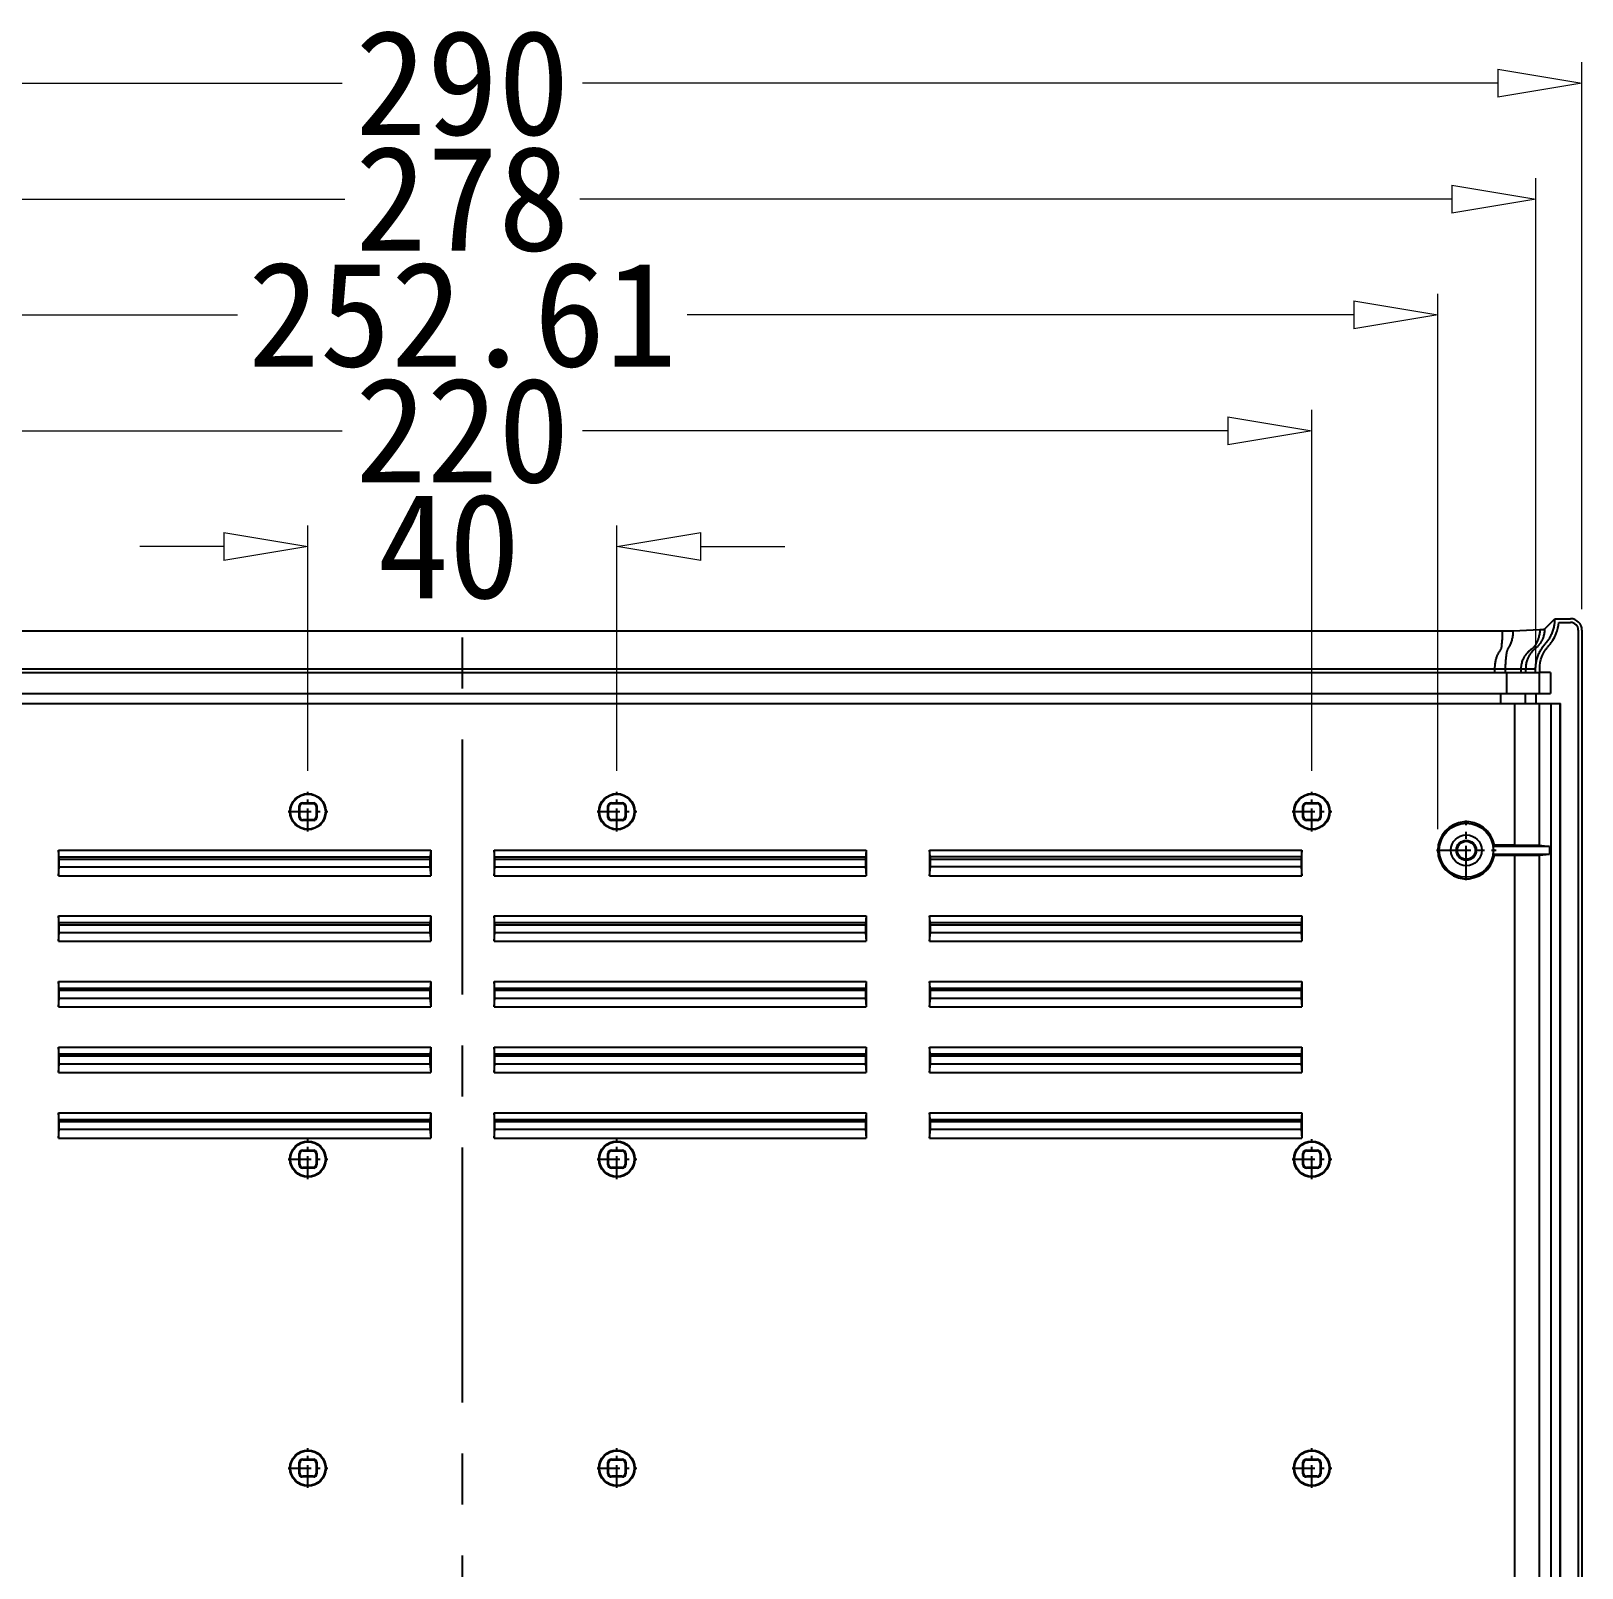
# Model space of a CAD drawing. Header units: millimetres. Extents: x 10368 to 13229, y -13270 to -11269.
# Drawn here: x 10516.3 to 10717.1, y -12085.7 to -11886.7 of the extents above; entities that cross this region are included whole.
import ezdxf

# ---------------------------------------------------------------- set-up
doc = ezdxf.new("R2010")
doc.units = ezdxf.units.MM
doc.linetypes.add('CENTER', pattern=[50.8, 31.75, -6.35, 6.35, -6.35])
doc.layers.add('dim', color=3, linetype='Continuous', lineweight=9)
doc.styles.add('FFS', font='simfang.ttf')
doc.dimstyles.new('YanXiu', dxfattribs={"dimtxt": 2.5, "dimasz": 2.2, "dimexe": 0.66, "dimexo": 0.66, "dimgap": 0.66, "dimtad": 0, "dimzin": 1, "dimdsep": 46, "dimtxsty": 'FFS', "dimcen": 0, "dimclrd": 256, "dimclre": 131, "dimclrt": 42, "dimazin": 0, "dimtfac": 1, "dimtofl": 0, "dimtmove": 0, "dimatfit": 3, "dimfxl": 0, "dimlwd": 5, "dimlwe": 5, "dimarcsym": 0})

# ---------------------------------------------------------------- blocks, each defined once
blk = doc.blocks.new('_ClosedBlank')
at = {"color": 0, "linetype": 'ByBlock', "lineweight": -2}
for p, q in [((-1, 0.167), (0, 0)), ((-1, 0.167), (-1, -0.167)), ((0, 0), (-1, -0.167))]:
    blk.add_line(p, q, dxfattribs=at)
blk = doc.blocks.new('*D43')
at = {"layer": 'Defpoints', "color": 0}
for p in [(-483.29, 301.48), (-523.29, 269.72), (-483.29, 269.72)]:
    blk.add_point(p, dxfattribs=at)
at = {"layer": 'dim', "color": 131, "lineweight": 5}
for p, q in [((-523.29, 272.44), (-523.29, 304.2)), ((-483.29, 272.44), (-483.29, 304.2))]:
    blk.add_line(p, q, dxfattribs=at)
at = {"layer": 'dim', "lineweight": 5}
for p, q in [((-534.17, 301.48), (-545.05, 301.48)), ((-472.41, 301.48), (-461.53, 301.48))]:
    blk.add_line(p, q, dxfattribs=at)
at = {"layer": 'dim', "lineweight": 5, "xscale": 10.88, "yscale": 10.88, "zscale": 10.88}
blk.add_blockref('_ClosedBlank', (-523.29, 301.48), dxfattribs=at)
at = {"layer": 'dim', "lineweight": 5, "xscale": 10.88, "yscale": 10.88, "zscale": 10.88, "rotation": 180}
blk.add_blockref('_ClosedBlank', (-483.29, 301.48), dxfattribs=at)
at = {"layer": 'dim', "color": 42, "insert": (-505.05, 301.48), "char_height": 13.6, "attachment_point": 5, "style": 'FFS'}
blk.add_mtext('40', dxfattribs=at)
blk = doc.blocks.new('*D11')
at = {"layer": 'Defpoints', "color": 0}
for p in [(-393.29, 316.47), (-613.29, 269.72), (-393.29, 269.72)]:
    blk.add_point(p, dxfattribs=at)
at = {"layer": 'dim', "color": 131, "lineweight": 5}
for p, q in [((-613.29, 272.44), (-613.29, 319.19)), ((-393.29, 272.44), (-393.29, 319.19))]:
    blk.add_line(p, q, dxfattribs=at)
at = {"layer": 'dim', "lineweight": 5}
for p, q in [((-602.41, 316.47), (-518.84, 316.47)), ((-404.17, 316.47), (-487.74, 316.47))]:
    blk.add_line(p, q, dxfattribs=at)
at = {"layer": 'dim', "lineweight": 5, "xscale": 10.88, "yscale": 10.88, "zscale": 10.88, "rotation": 180}
blk.add_blockref('_ClosedBlank', (-613.29, 316.47), dxfattribs=at)
at = {"layer": 'dim', "lineweight": 5, "xscale": 10.88, "yscale": 10.88, "zscale": 10.88}
blk.add_blockref('_ClosedBlank', (-393.29, 316.47), dxfattribs=at)
at = {"layer": 'dim', "color": 42, "insert": (-503.29, 316.47), "char_height": 13.6, "attachment_point": 5, "style": 'FFS'}
blk.add_mtext('220', dxfattribs=at)
blk = doc.blocks.new('*D12')
at = {"layer": 'Defpoints', "color": 0}
for p in [(-376.98, 331.47), (-629.59, 262.15), (-376.98, 262.15)]:
    blk.add_point(p, dxfattribs=at)
at = {"layer": 'dim', "color": 131, "lineweight": 5}
for p, q in [((-629.59, 264.87), (-629.59, 334.19)), ((-376.98, 264.87), (-376.98, 334.19))]:
    blk.add_line(p, q, dxfattribs=at)
at = {"layer": 'dim', "lineweight": 5}
for p, q in [((-618.71, 331.47), (-532.4, 331.47)), ((-387.86, 331.47), (-474.18, 331.47))]:
    blk.add_line(p, q, dxfattribs=at)
at = {"layer": 'dim', "lineweight": 5, "xscale": 10.88, "yscale": 10.88, "zscale": 10.88, "rotation": 180}
blk.add_blockref('_ClosedBlank', (-629.59, 331.47), dxfattribs=at)
at = {"layer": 'dim', "lineweight": 5, "xscale": 10.88, "yscale": 10.88, "zscale": 10.88}
blk.add_blockref('_ClosedBlank', (-376.98, 331.47), dxfattribs=at)
at = {"layer": 'dim', "color": 42, "insert": (-503.29, 331.47), "char_height": 13.6, "attachment_point": 5, "style": 'FFS'}
blk.add_mtext('252.61', dxfattribs=at)
blk = doc.blocks.new('*D44')
at = {"layer": 'Defpoints', "color": 0}
for p in [(-364.29, 346.47), (-642.29, 282.45), (-364.29, 282.45)]:
    blk.add_point(p, dxfattribs=at)
at = {"layer": 'dim', "color": 131, "lineweight": 5}
for p, q in [((-642.29, 285.17), (-642.29, 349.19)), ((-364.29, 285.17), (-364.29, 349.19))]:
    blk.add_line(p, q, dxfattribs=at)
at = {"layer": 'dim', "lineweight": 5}
for p, q in [((-631.41, 346.47), (-518.5, 346.47)), ((-375.17, 346.47), (-488.07, 346.47))]:
    blk.add_line(p, q, dxfattribs=at)
at = {"layer": 'dim', "lineweight": 5, "xscale": 10.88, "yscale": 10.88, "zscale": 10.88, "rotation": 180}
blk.add_blockref('_ClosedBlank', (-642.29, 346.47), dxfattribs=at)
at = {"layer": 'dim', "lineweight": 5, "xscale": 10.88, "yscale": 10.88, "zscale": 10.88}
blk.add_blockref('_ClosedBlank', (-364.29, 346.47), dxfattribs=at)
at = {"layer": 'dim', "color": 42, "insert": (-503.29, 346.47), "char_height": 13.6, "attachment_point": 5, "style": 'FFS'}
blk.add_mtext('278', dxfattribs=at)
blk = doc.blocks.new('*D45')
at = {"layer": 'Defpoints', "color": 0}
for p in [(-358.31, 361.47), (-648.27, 290.63), (-358.31, 290.63)]:
    blk.add_point(p, dxfattribs=at)
at = {"layer": 'dim', "color": 131, "lineweight": 5}
for p, q in [((-648.27, 293.35), (-648.27, 364.19)), ((-358.31, 293.35), (-358.31, 364.19))]:
    blk.add_line(p, q, dxfattribs=at)
at = {"layer": 'dim', "lineweight": 5}
for p, q in [((-637.39, 361.47), (-518.84, 361.47)), ((-369.19, 361.47), (-487.74, 361.47))]:
    blk.add_line(p, q, dxfattribs=at)
at = {"layer": 'dim', "lineweight": 5, "xscale": 10.88, "yscale": 10.88, "zscale": 10.88, "rotation": 180}
blk.add_blockref('_ClosedBlank', (-648.27, 361.47), dxfattribs=at)
at = {"layer": 'dim', "lineweight": 5, "xscale": 10.88, "yscale": 10.88, "zscale": 10.88}
blk.add_blockref('_ClosedBlank', (-358.31, 361.47), dxfattribs=at)
at = {"layer": 'dim', "color": 42, "insert": (-503.29, 361.47), "char_height": 13.6, "attachment_point": 5, "style": 'FFS'}
blk.add_mtext('290', dxfattribs=at)
blk = doc.blocks.new('u58')
at = {"color": 1, "linetype": 'CENTER', "ltscale": 1.039825}
blk.add_line((-503.289, 46.845), (-503.289, 306.801), dxfattribs=at)
at = {"color": 7, "linetype": 'Continuous'}
for p, q in [((-367.239, 305.254), (-363.768, 305.399)), ((-363.152, 305.458), (-361.808, 306.801)), ((-361.808, 306.801), (-359.809, 306.801)), ((-361.31, 306.323), (-359.788, 306.323)), ((-358.789, 305.324), (-358.789, 48.322)), ((-358.311, 305.303), (-358.311, 48.343)), ((-637.954, 305.229), (-368.624, 305.229)), ((-640.973, 300.323), (-365.605, 300.323)), ((-640.973, 299.823), (-365.605, 299.823)), ((-369.626, 300.323), (-369.626, 299.823)), ((-368.243, 300.323), (-368.243, 299.823)), ((-368.042, 297.123), (-368.042, 299.823)), ((-366.221, 300.323), (-366.221, 299.823)), ((-365.605, 300.323), (-365.605, 299.823)), ((-365.605, 300.323), (-364.311, 300.323)), ((-365.605, 299.823), (-363.815, 299.823)), ((-364.311, 299.823), (-364.311, 300.323)), ((-363.809, 297.123), (-363.809, 299.823)), ((-363.789, 299.823), (-363.789, 300.323)), ((-362.392, 299.823), (-363.789, 299.823)), ((-362.392, 299.823), (-362.392, 297.123)), ((-640.938, 297.123), (-365.64, 297.123)), ((-640.938, 295.823), (-365.64, 295.823)), ((-368.824, 295.823), (-368.824, 297.123)), ((-366.997, 277.492), (-366.997, 295.823)), ((-365.64, 295.823), (-365.64, 297.123)), ((-365.64, 297.123), (-362.392, 297.123)), ((-365.64, 295.823), (-361.092, 295.823)), ((-364.289, 297.123), (-364.289, 295.823)), ((-363.809, 277.476), (-363.809, 295.823)), ((-362.392, 295.823), (-362.327, 295.784)), ((-362.327, 295.784), (-362.327, 57.862)), ((-361.132, 295.784), (-362.327, 295.784)), ((-361.092, 295.823), (-361.132, 295.784)), ((-361.132, 57.862), (-361.132, 295.784)), ((-361.092, 57.823), (-361.092, 295.823)), ((-524.352, 282.486), (-524.439, 282.573)), ((-524.439, 281.073), (-524.439, 282.573)), ((-524.352, 281.16), (-524.352, 282.486)), ((-524.039, 282.973), (-522.539, 282.973)), ((-523.952, 282.886), (-524.039, 282.973)), ((-523.952, 282.886), (-522.626, 282.886)), ((-522.626, 282.886), (-522.539, 282.973)), ((-522.226, 282.486), (-522.139, 282.573)), ((-522.226, 282.486), (-522.226, 281.16)), ((-522.139, 282.573), (-522.139, 281.073)), ((-484.352, 282.486), (-484.439, 282.573)), ((-484.439, 281.073), (-484.439, 282.573)), ((-484.352, 281.16), (-484.352, 282.486)), ((-484.039, 282.973), (-482.539, 282.973)), ((-483.952, 282.886), (-484.039, 282.973)), ((-483.952, 282.886), (-482.626, 282.886)), ((-482.626, 282.886), (-482.539, 282.973)), ((-482.226, 282.486), (-482.139, 282.573)), ((-482.226, 282.486), (-482.226, 281.16)), ((-482.139, 282.573), (-482.139, 281.073)), ((-394.352, 282.486), (-394.439, 282.573)), ((-394.439, 281.073), (-394.439, 282.573)), ((-394.352, 281.16), (-394.352, 282.486)), ((-393.952, 282.886), (-394.039, 282.973)), ((-394.039, 282.973), (-392.539, 282.973)), ((-393.952, 282.886), (-392.626, 282.886)), ((-392.626, 282.886), (-392.539, 282.973)), ((-392.226, 282.486), (-392.139, 282.573)), ((-392.226, 282.486), (-392.226, 281.16)), ((-392.139, 282.573), (-392.139, 281.073)), ((-524.352, 281.16), (-524.439, 281.073)), ((-523.952, 280.76), (-524.039, 280.673)), ((-522.539, 280.673), (-524.039, 280.673)), ((-522.626, 280.76), (-523.952, 280.76)), ((-522.626, 280.76), (-522.539, 280.673)), ((-522.226, 281.16), (-522.139, 281.073)), ((-484.352, 281.16), (-484.439, 281.073)), ((-483.952, 280.76), (-484.039, 280.673)), ((-482.539, 280.673), (-484.039, 280.673)), ((-482.626, 280.76), (-483.952, 280.76)), ((-482.626, 280.76), (-482.539, 280.673)), ((-482.226, 281.16), (-482.139, 281.073)), ((-394.352, 281.16), (-394.439, 281.073)), ((-393.952, 280.76), (-394.039, 280.673)), ((-392.539, 280.673), (-394.039, 280.673)), ((-392.626, 280.76), (-393.952, 280.76)), ((-392.626, 280.76), (-392.539, 280.673)), ((-392.226, 281.16), (-392.139, 281.073)), ((-362.536, 277.323), (-369.798, 277.323)), ((-366.997, 277.492), (-369.655, 277.492)), ((-366.997, 277.492), (-363.809, 277.476)), ((-363.809, 277.476), (-362.536, 277.323)), ((-362.536, 277.323), (-362.536, 276.323)), ((-555.594, 276.844), (-507.384, 276.844)), ((-555.489, 275.689), (-555.594, 276.844)), ((-555.594, 276.844), (-555.594, 273.534)), ((-555.515, 275.978), (-507.463, 275.978)), ((-555.489, 275.689), (-507.489, 275.689)), ((-555.489, 274.689), (-555.489, 275.689)), ((-507.384, 276.844), (-507.489, 275.689)), ((-507.489, 275.689), (-507.489, 274.689)), ((-507.384, 276.844), (-507.384, 273.534)), ((-499.194, 276.844), (-450.984, 276.844)), ((-499.194, 276.844), (-499.194, 273.534)), ((-499.089, 275.689), (-499.194, 276.844)), ((-499.115, 275.978), (-451.063, 275.978)), ((-499.089, 275.689), (-451.089, 275.689)), ((-499.089, 274.689), (-499.089, 275.689)), ((-450.984, 276.844), (-451.089, 275.689)), ((-451.089, 275.689), (-451.089, 274.689)), ((-450.984, 276.844), (-450.984, 273.534)), ((-442.794, 276.844), (-394.584, 276.844)), ((-442.689, 275.689), (-442.794, 276.844)), ((-442.794, 276.844), (-442.794, 273.534)), ((-394.663, 275.978), (-442.715, 275.978)), ((-442.689, 275.689), (-394.689, 275.689)), ((-442.689, 274.689), (-442.689, 275.689)), ((-394.584, 276.844), (-394.689, 275.689)), ((-394.689, 275.689), (-394.689, 274.689)), ((-394.584, 273.534), (-394.584, 276.844)), ((-369.798, 276.323), (-362.536, 276.323)), ((-366.997, 276.154), (-369.655, 276.154)), ((-366.997, 276.154), (-363.809, 276.17)), ((-366.997, 77.492), (-366.997, 276.154)), ((-363.809, 276.17), (-362.536, 276.323)), ((-363.809, 77.476), (-363.809, 276.17)), ((-555.594, 273.534), (-555.489, 274.689)), ((-555.594, 273.534), (-507.384, 273.534)), ((-555.489, 274.689), (-507.489, 274.689)), ((-507.489, 274.689), (-507.384, 273.534)), ((-499.194, 273.534), (-499.089, 274.689)), ((-499.194, 273.534), (-450.984, 273.534)), ((-499.089, 274.689), (-451.089, 274.689)), ((-451.089, 274.689), (-450.984, 273.534)), ((-442.794, 273.534), (-442.689, 274.689)), ((-442.794, 273.534), (-394.584, 273.534)), ((-394.689, 274.689), (-442.689, 274.689)), ((-394.689, 274.689), (-394.584, 273.534)), ((-555.594, 268.344), (-507.384, 268.344)), ((-555.489, 267.189), (-555.594, 268.344)), ((-555.594, 268.344), (-555.594, 265.034)), ((-555.515, 267.478), (-507.463, 267.478)), ((-555.489, 267.189), (-507.489, 267.189)), ((-555.489, 266.189), (-555.489, 267.189)), ((-507.384, 268.344), (-507.489, 267.189)), ((-507.489, 267.189), (-507.489, 266.189)), ((-507.384, 268.344), (-507.384, 265.034)), ((-499.194, 268.344), (-450.984, 268.344)), ((-499.194, 268.344), (-499.194, 265.034)), ((-499.089, 267.189), (-499.194, 268.344)), ((-499.115, 267.478), (-451.063, 267.478)), ((-499.089, 267.189), (-451.089, 267.189)), ((-499.089, 266.189), (-499.089, 267.189)), ((-450.984, 268.344), (-451.089, 267.189)), ((-451.089, 267.189), (-451.089, 266.189)), ((-450.984, 268.344), (-450.984, 265.034)), ((-442.794, 268.344), (-394.584, 268.344)), ((-442.689, 267.189), (-442.794, 268.344)), ((-442.794, 268.344), (-442.794, 265.034)), ((-442.715, 267.478), (-394.663, 267.478)), ((-442.689, 267.189), (-394.689, 267.189)), ((-442.689, 266.189), (-442.689, 267.189)), ((-394.584, 268.344), (-394.689, 267.189)), ((-394.689, 267.189), (-394.689, 266.189)), ((-394.584, 268.344), (-394.584, 265.034)), ((-555.594, 265.034), (-555.489, 266.189)), ((-555.489, 266.189), (-507.489, 266.189)), ((-507.489, 266.189), (-507.384, 265.034)), ((-499.194, 265.034), (-499.089, 266.189)), ((-499.089, 266.189), (-451.089, 266.189)), ((-451.089, 266.189), (-450.984, 265.034)), ((-442.794, 265.034), (-442.689, 266.189)), ((-442.689, 266.189), (-394.689, 266.189)), ((-394.689, 266.189), (-394.584, 265.034)), ((-555.594, 265.034), (-507.384, 265.034)), ((-499.194, 265.034), (-450.984, 265.034)), ((-442.794, 265.034), (-394.584, 265.034)), ((-555.594, 259.844), (-507.384, 259.844)), ((-555.489, 258.689), (-555.594, 259.844)), ((-555.594, 259.844), (-555.594, 256.534)), ((-507.384, 259.844), (-507.489, 258.689)), ((-507.384, 259.844), (-507.384, 256.534)), ((-499.194, 259.844), (-450.984, 259.844)), ((-499.194, 259.844), (-499.194, 256.534)), ((-499.089, 258.689), (-499.194, 259.844)), ((-450.984, 259.844), (-451.089, 258.689)), ((-450.984, 259.844), (-450.984, 256.534)), ((-442.794, 259.844), (-394.584, 259.844)), ((-442.689, 258.689), (-442.794, 259.844)), ((-442.794, 259.844), (-442.794, 256.534)), ((-394.584, 259.844), (-394.689, 258.689)), ((-394.584, 259.844), (-394.584, 256.534)), ((-555.594, 256.534), (-555.489, 257.689)), ((-555.515, 258.978), (-507.463, 258.978)), ((-555.489, 258.689), (-507.489, 258.689)), ((-555.489, 257.689), (-555.489, 258.689)), ((-555.489, 257.689), (-507.489, 257.689)), ((-507.489, 258.689), (-507.489, 257.689)), ((-507.489, 257.689), (-507.384, 256.534)), ((-499.194, 256.534), (-499.089, 257.689)), ((-499.115, 258.978), (-451.063, 258.978)), ((-499.089, 258.689), (-451.089, 258.689)), ((-499.089, 257.689), (-499.089, 258.689)), ((-499.089, 257.689), (-451.089, 257.689)), ((-451.089, 258.689), (-451.089, 257.689)), ((-451.089, 257.689), (-450.984, 256.534)), ((-442.794, 256.534), (-442.689, 257.689)), ((-442.715, 258.978), (-394.663, 258.978)), ((-442.689, 258.689), (-394.689, 258.689)), ((-442.689, 257.689), (-442.689, 258.689)), ((-442.689, 257.689), (-394.689, 257.689)), ((-394.689, 258.689), (-394.689, 257.689)), ((-394.689, 257.689), (-394.584, 256.534)), ((-555.594, 256.534), (-507.384, 256.534)), ((-499.194, 256.534), (-450.984, 256.534)), ((-442.794, 256.534), (-394.584, 256.534)), ((-555.594, 251.344), (-507.384, 251.344)), ((-555.489, 250.189), (-555.594, 251.344)), ((-555.594, 251.344), (-555.594, 248.034)), ((-507.384, 251.344), (-507.489, 250.189)), ((-507.384, 251.344), (-507.384, 248.034)), ((-499.194, 251.344), (-450.984, 251.344)), ((-499.194, 251.344), (-499.194, 248.034)), ((-499.089, 250.189), (-499.194, 251.344)), ((-450.984, 251.344), (-451.089, 250.189)), ((-450.984, 251.344), (-450.984, 248.034)), ((-442.794, 251.344), (-394.584, 251.344)), ((-442.689, 250.189), (-442.794, 251.344)), ((-442.794, 251.344), (-442.794, 248.034)), ((-394.584, 251.344), (-394.689, 250.189)), ((-394.584, 251.344), (-394.584, 248.034)), ((-555.594, 248.034), (-555.489, 249.189)), ((-555.515, 250.478), (-507.463, 250.478)), ((-555.489, 250.189), (-507.489, 250.189)), ((-555.489, 249.189), (-555.489, 250.189)), ((-555.489, 249.189), (-507.489, 249.189)), ((-507.489, 250.189), (-507.489, 249.189)), ((-507.489, 249.189), (-507.384, 248.034)), ((-499.194, 248.034), (-499.089, 249.189)), ((-499.115, 250.478), (-451.063, 250.478)), ((-499.089, 250.189), (-451.089, 250.189)), ((-499.089, 249.189), (-499.089, 250.189)), ((-499.089, 249.189), (-451.089, 249.189)), ((-451.089, 250.189), (-451.089, 249.189)), ((-451.089, 249.189), (-450.984, 248.034)), ((-442.794, 248.034), (-442.689, 249.189)), ((-442.715, 250.478), (-394.663, 250.478)), ((-442.689, 250.189), (-394.689, 250.189)), ((-442.689, 249.189), (-442.689, 250.189)), ((-442.689, 249.189), (-394.689, 249.189)), ((-394.689, 250.189), (-394.689, 249.189)), ((-394.689, 249.189), (-394.584, 248.034)), ((-555.594, 248.034), (-507.384, 248.034)), ((-499.194, 248.034), (-450.984, 248.034)), ((-442.794, 248.034), (-394.584, 248.034)), ((-555.594, 242.844), (-507.384, 242.844)), ((-555.489, 241.689), (-555.594, 242.844)), ((-555.594, 242.844), (-555.594, 239.534)), ((-555.515, 241.978), (-507.463, 241.978)), ((-555.489, 241.689), (-507.489, 241.689)), ((-555.489, 240.689), (-555.489, 241.689)), ((-507.384, 242.844), (-507.489, 241.689)), ((-507.489, 241.689), (-507.489, 240.689)), ((-507.384, 242.844), (-507.384, 239.534)), ((-499.194, 242.844), (-450.984, 242.844)), ((-499.194, 242.844), (-499.194, 239.534)), ((-499.089, 241.689), (-499.194, 242.844)), ((-499.115, 241.978), (-451.063, 241.978)), ((-499.089, 241.689), (-451.089, 241.689)), ((-499.089, 240.689), (-499.089, 241.689)), ((-450.984, 242.844), (-451.089, 241.689)), ((-451.089, 241.689), (-451.089, 240.689)), ((-450.984, 242.844), (-450.984, 239.534)), ((-442.794, 242.844), (-394.584, 242.844)), ((-442.794, 242.844), (-442.794, 239.534)), ((-442.689, 241.689), (-442.794, 242.844)), ((-442.715, 241.978), (-394.663, 241.978)), ((-442.689, 241.689), (-394.689, 241.689)), ((-442.689, 240.689), (-442.689, 241.689)), ((-394.584, 242.844), (-394.689, 241.689)), ((-394.689, 241.689), (-394.689, 240.689)), ((-394.584, 242.844), (-394.584, 239.534)), ((-555.594, 239.534), (-555.489, 240.689)), ((-555.594, 239.534), (-507.384, 239.534)), ((-555.489, 240.689), (-507.489, 240.689)), ((-507.489, 240.689), (-507.384, 239.534)), ((-499.194, 239.534), (-499.089, 240.689)), ((-499.194, 239.534), (-450.984, 239.534)), ((-499.089, 240.689), (-451.089, 240.689)), ((-451.089, 240.689), (-450.984, 239.534)), ((-442.794, 239.534), (-442.689, 240.689)), ((-442.794, 239.534), (-394.584, 239.534)), ((-442.689, 240.689), (-394.689, 240.689)), ((-394.689, 240.689), (-394.584, 239.534)), ((-524.352, 237.486), (-524.439, 237.573)), ((-524.439, 236.073), (-524.439, 237.573)), ((-524.352, 236.16), (-524.352, 237.486)), ((-524.039, 237.973), (-522.539, 237.973)), ((-523.952, 237.886), (-524.039, 237.973)), ((-523.952, 237.886), (-522.626, 237.886)), ((-522.626, 237.886), (-522.539, 237.973)), ((-522.226, 237.486), (-522.139, 237.573)), ((-522.226, 237.486), (-522.226, 236.16)), ((-522.139, 237.573), (-522.139, 236.073)), ((-484.352, 237.486), (-484.439, 237.573)), ((-484.439, 236.073), (-484.439, 237.573)), ((-484.352, 236.16), (-484.352, 237.486)), ((-483.952, 237.886), (-484.039, 237.973)), ((-484.039, 237.973), (-482.539, 237.973)), ((-483.952, 237.886), (-482.626, 237.886)), ((-482.626, 237.886), (-482.539, 237.973)), ((-482.226, 237.486), (-482.139, 237.573)), ((-482.226, 237.486), (-482.226, 236.16)), ((-482.139, 237.573), (-482.139, 236.073)), ((-394.352, 237.486), (-394.439, 237.573)), ((-394.439, 236.073), (-394.439, 237.573)), ((-394.352, 236.16), (-394.352, 237.486)), ((-393.952, 237.886), (-394.039, 237.973)), ((-394.039, 237.973), (-392.539, 237.973)), ((-393.952, 237.886), (-392.626, 237.886)), ((-392.626, 237.886), (-392.539, 237.973)), ((-392.226, 237.486), (-392.139, 237.573)), ((-392.226, 237.486), (-392.226, 236.16)), ((-392.139, 237.573), (-392.139, 236.073)), ((-524.352, 236.16), (-524.439, 236.073)), ((-523.952, 235.76), (-524.039, 235.673)), ((-522.539, 235.673), (-524.039, 235.673)), ((-522.626, 235.76), (-523.952, 235.76)), ((-522.626, 235.76), (-522.539, 235.673)), ((-522.226, 236.16), (-522.139, 236.073)), ((-484.352, 236.16), (-484.439, 236.073)), ((-483.952, 235.76), (-484.039, 235.673)), ((-482.539, 235.673), (-484.039, 235.673)), ((-482.626, 235.76), (-483.952, 235.76)), ((-482.626, 235.76), (-482.539, 235.673)), ((-482.226, 236.16), (-482.139, 236.073)), ((-394.352, 236.16), (-394.439, 236.073)), ((-393.952, 235.76), (-394.039, 235.673)), ((-392.539, 235.673), (-394.039, 235.673)), ((-392.626, 235.76), (-393.952, 235.76)), ((-392.626, 235.76), (-392.539, 235.673)), ((-392.226, 236.16), (-392.139, 236.073)), ((-524.352, 197.486), (-524.439, 197.573)), ((-524.439, 196.073), (-524.439, 197.573)), ((-524.352, 196.16), (-524.352, 197.486)), ((-524.039, 197.973), (-522.539, 197.973)), ((-523.952, 197.886), (-524.039, 197.973)), ((-523.952, 197.886), (-522.626, 197.886)), ((-522.626, 197.886), (-522.539, 197.973)), ((-522.226, 197.486), (-522.139, 197.573)), ((-522.226, 197.486), (-522.226, 196.16)), ((-522.139, 197.573), (-522.139, 196.073)), ((-484.352, 197.486), (-484.439, 197.573)), ((-484.439, 196.073), (-484.439, 197.573)), ((-484.352, 196.16), (-484.352, 197.486)), ((-483.952, 197.886), (-484.039, 197.973)), ((-484.039, 197.973), (-482.539, 197.973)), ((-483.952, 197.886), (-482.626, 197.886)), ((-482.626, 197.886), (-482.539, 197.973)), ((-482.226, 197.486), (-482.139, 197.573)), ((-482.226, 197.486), (-482.226, 196.16)), ((-482.139, 197.573), (-482.139, 196.073)), ((-394.439, 196.073), (-394.439, 197.573)), ((-394.352, 197.486), (-394.439, 197.573)), ((-394.352, 196.16), (-394.352, 197.486)), ((-393.952, 197.886), (-394.039, 197.973)), ((-394.039, 197.973), (-392.539, 197.973)), ((-393.952, 197.886), (-392.626, 197.886)), ((-392.626, 197.886), (-392.539, 197.973)), ((-392.226, 197.486), (-392.139, 197.573)), ((-392.226, 197.486), (-392.226, 196.16)), ((-392.139, 197.573), (-392.139, 196.073)), ((-524.352, 196.16), (-524.439, 196.073)), ((-523.952, 195.76), (-524.039, 195.673)), ((-522.539, 195.673), (-524.039, 195.673)), ((-522.626, 195.76), (-523.952, 195.76)), ((-522.626, 195.76), (-522.539, 195.673)), ((-522.226, 196.16), (-522.139, 196.073)), ((-484.352, 196.16), (-484.439, 196.073)), ((-483.952, 195.76), (-484.039, 195.673)), ((-482.539, 195.673), (-484.039, 195.673)), ((-482.626, 195.76), (-483.952, 195.76)), ((-482.626, 195.76), (-482.539, 195.673)), ((-482.226, 196.16), (-482.139, 196.073)), ((-394.352, 196.16), (-394.439, 196.073)), ((-393.952, 195.76), (-394.039, 195.673)), ((-392.539, 195.673), (-394.039, 195.673)), ((-392.626, 195.76), (-393.952, 195.76)), ((-392.626, 195.76), (-392.539, 195.673)), ((-392.226, 196.16), (-392.139, 196.073))]:
    blk.add_line(p, q, dxfattribs=at)
at = {"color": 1, "linetype": 'CENTER', "ltscale": 0.093491}
for p, q in [((-523.289, 279.252), (-523.289, 284.394)), ((-523.289, 279.252), (-523.289, 284.394)), ((-483.289, 279.252), (-483.289, 284.394)), ((-483.289, 279.252), (-483.289, 284.394)), ((-393.289, 279.252), (-393.289, 284.394)), ((-393.289, 279.252), (-393.289, 284.394)), ((-525.86, 281.823), (-520.718, 281.823)), ((-525.86, 281.823), (-520.718, 281.823)), ((-485.86, 281.823), (-480.718, 281.823)), ((-485.86, 281.823), (-480.718, 281.823)), ((-395.86, 281.823), (-390.718, 281.823)), ((-395.86, 281.823), (-390.718, 281.823)), ((-523.289, 234.252), (-523.289, 239.394)), ((-523.289, 234.252), (-523.289, 239.394)), ((-483.289, 234.252), (-483.289, 239.394)), ((-483.289, 234.252), (-483.289, 239.394)), ((-393.289, 234.252), (-393.289, 239.394)), ((-393.289, 234.252), (-393.289, 239.394)), ((-525.86, 236.823), (-520.718, 236.823)), ((-525.86, 236.823), (-520.718, 236.823)), ((-485.86, 236.823), (-480.718, 236.823)), ((-485.86, 236.823), (-480.718, 236.823)), ((-395.86, 236.823), (-390.718, 236.823)), ((-395.86, 236.823), (-390.718, 236.823)), ((-523.289, 194.252), (-523.289, 199.394)), ((-523.289, 194.252), (-523.289, 199.394)), ((-483.289, 194.252), (-483.289, 199.394)), ((-483.289, 194.252), (-483.289, 199.394)), ((-393.289, 194.252), (-393.289, 199.394)), ((-393.289, 194.252), (-393.289, 199.394)), ((-525.86, 196.823), (-520.718, 196.823)), ((-525.86, 196.823), (-520.718, 196.823)), ((-485.86, 196.823), (-480.718, 196.823)), ((-485.86, 196.823), (-480.718, 196.823)), ((-395.86, 196.823), (-390.718, 196.823)), ((-395.86, 196.823), (-390.718, 196.823))]:
    blk.add_line(p, q, dxfattribs=at)
at = {"color": 1, "linetype": 'CENTER', "ltscale": 0.14}
for p, q in [((-373.289, 272.973), (-373.289, 280.673)), ((-373.289, 272.973), (-373.289, 280.673)), ((-377.139, 276.823), (-369.439, 276.823)), ((-377.139, 276.823), (-369.439, 276.823))]:
    blk.add_line(p, q, dxfattribs=at)
at = {"color": 7, "linetype": 'Continuous'}
for centre, radius in [((-523.289, 281.823), 2.337), ((-523.289, 281.823), 2.25), ((-483.289, 281.823), 2.337), ((-483.289, 281.823), 2.25), ((-393.289, 281.823), 2.337), ((-393.289, 281.823), 2.25), ((-373.289, 276.823), 3.5), ((-373.289, 276.823), 2), ((-373.289, 276.823), 1.3), ((-373.289, 276.823), 1.158), ((-523.289, 236.823), 2.337), ((-523.289, 236.823), 2.25), ((-483.289, 236.823), 2.337), ((-483.289, 236.823), 2.25), ((-393.289, 236.823), 2.337), ((-393.289, 236.823), 2.25), ((-523.289, 196.823), 2.337), ((-523.289, 196.823), 2.25), ((-483.289, 196.823), 2.337), ((-483.289, 196.823), 2.25), ((-393.289, 196.823), 2.337), ((-393.289, 196.823), 2.25)]:
    blk.add_circle(centre, radius, dxfattribs=at)
for centre, radius, start, end in [((-359.787, 305.325), 0.998, 359.96982, 90.03018), ((-373.289, 276.823), 3.695, 10.42557, 349.57443), ((-378.258, 284.655), 11.195, 319.08514, 320.21742), ((-373.289, 276.823), 3.526, 351.84818, 8.15182), ((-378.192, 269.047), 11.108, 39.77816, 40.91929)]:
    blk.add_arc(centre, radius, start, end, dxfattribs=at)
for centre, major_axis, ratio, start_param, end_param in [((-359.812, 305.3), (1.063, 1.063), 0.9980992, 5.4987385, 7.0676321), ((-524.039, 282.573), (-0.283, 0.283), 0.9996955, -0.7852459, 0.7852459), ((-523.952, 282.486), (0.283, -0.283), 0.9996955, 2.3563468, 3.9268385), ((-522.626, 282.486), (-0.283, -0.283), 0.9996955, 2.3563468, 3.9268385), ((-522.539, 282.573), (0.283, 0.283), 0.9996955, -0.7852459, 0.7852459), ((-484.039, 282.573), (-0.283, 0.283), 0.9996955, -0.7852459, 0.7852459), ((-483.952, 282.486), (0.283, -0.283), 0.9996955, 2.3563468, 3.9268385), ((-482.626, 282.486), (-0.283, -0.283), 0.9996955, 2.3563468, 3.9268385), ((-482.539, 282.573), (0.283, 0.283), 0.9996955, -0.7852459, 0.7852459), ((-394.039, 282.573), (-0.283, 0.283), 0.9996955, -0.7852459, 0.7852459), ((-393.952, 282.486), (0.283, -0.283), 0.9996955, 2.3563468, 3.9268385), ((-392.626, 282.486), (-0.283, -0.283), 0.9996955, 2.3563468, 3.9268385), ((-392.539, 282.573), (0.283, 0.283), 0.9996955, -0.7852459, 0.7852459), ((-524.039, 281.073), (0.283, 0.283), 0.9996955, -3.9268385, -2.3563468), ((-523.952, 281.16), (0.283, 0.283), 0.9996955, 2.3563468, 3.9268385), ((-522.626, 281.16), (-0.283, 0.283), 0.9996955, 2.3563468, 3.9268385), ((-522.539, 281.073), (-0.283, 0.283), 0.9996955, -3.9268385, -2.3563468), ((-484.039, 281.073), (0.283, 0.283), 0.9996955, -3.9268385, -2.3563468), ((-483.952, 281.16), (0.283, 0.283), 0.9996955, 2.3563468, 3.9268385), ((-482.626, 281.16), (-0.283, 0.283), 0.9996955, 2.3563468, 3.9268385), ((-482.539, 281.073), (-0.283, 0.283), 0.9996955, -3.9268385, -2.3563468), ((-394.039, 281.073), (0.283, 0.283), 0.9996955, -3.9268385, -2.3563468), ((-393.952, 281.16), (0.283, 0.283), 0.9996955, 2.3563468, 3.9268385), ((-392.626, 281.16), (-0.283, 0.283), 0.9996955, 2.3563468, 3.9268385), ((-392.539, 281.073), (-0.283, 0.283), 0.9996955, -3.9268385, -2.3563468), ((-524.039, 237.573), (0.283, -0.283), 0.9996955, 2.3563468, 3.9268385), ((-523.952, 237.486), (0.283, -0.283), 0.9996955, 2.3563468, 3.9268385), ((-522.626, 237.486), (-0.283, -0.283), 0.9996955, 2.3563468, 3.9268385), ((-522.539, 237.573), (0.283, 0.283), 0.9996955, -0.7852459, 0.7852459), ((-484.039, 237.573), (0.283, -0.283), 0.9996955, 2.3563468, 3.9268385), ((-483.952, 237.486), (0.283, -0.283), 0.9996955, 2.3563468, 3.9268385), ((-482.626, 237.486), (-0.283, -0.283), 0.9996955, 2.3563468, 3.9268385), ((-482.539, 237.573), (0.283, 0.283), 0.9996955, -0.7852459, 0.7852459), ((-394.039, 237.573), (0.283, -0.283), 0.9996955, 2.3563468, 3.9268385), ((-393.952, 237.486), (0.283, -0.283), 0.9996955, 2.3563468, 3.9268385), ((-392.626, 237.486), (-0.283, -0.283), 0.9996955, 2.3563468, 3.9268385), ((-392.539, 237.573), (0.283, 0.283), 0.9996955, -0.7852459, 0.7852459), ((-524.039, 236.073), (0.283, 0.283), 0.9996955, 2.3563468, 3.9268385), ((-523.952, 236.16), (0.283, 0.283), 0.9996955, 2.3563468, 3.9268385), ((-522.626, 236.16), (-0.283, 0.283), 0.9996955, 2.3563468, 3.9268385), ((-522.539, 236.073), (0.283, -0.283), 0.9996955, -0.7852459, 0.7852459), ((-484.039, 236.073), (0.283, 0.283), 0.9996955, 2.3563468, 3.9268385), ((-483.952, 236.16), (0.283, 0.283), 0.9996955, 2.3563468, 3.9268385), ((-482.626, 236.16), (-0.283, 0.283), 0.9996955, 2.3563468, 3.9268385), ((-482.539, 236.073), (0.283, -0.283), 0.9996955, -0.7852459, 0.7852459), ((-394.039, 236.073), (0.283, 0.283), 0.9996955, -3.9268385, -2.3563468), ((-393.952, 236.16), (0.283, 0.283), 0.9996955, 2.3563468, 3.9268385), ((-392.626, 236.16), (-0.283, 0.283), 0.9996955, 2.3563468, 3.9268385), ((-392.539, 236.073), (0.283, -0.283), 0.9996955, -0.7852459, 0.7852459), ((-524.039, 197.573), (0.283, -0.283), 0.9996955, 2.3563468, 3.9268385), ((-523.952, 197.486), (0.283, -0.283), 0.9996955, 2.3563468, 3.9268385), ((-522.626, 197.486), (-0.283, -0.283), 0.9996955, 2.3563468, 3.9268385), ((-522.539, 197.573), (0.283, 0.283), 0.9996955, -0.7852459, 0.7852459), ((-484.039, 197.573), (0.283, -0.283), 0.9996955, 2.3563468, 3.9268385), ((-483.952, 197.486), (0.283, -0.283), 0.9996955, 2.3563468, 3.9268385), ((-482.626, 197.486), (-0.283, -0.283), 0.9996955, 2.3563468, 3.9268385), ((-482.539, 197.573), (0.283, 0.283), 0.9996955, -0.7852459, 0.7852459), ((-394.039, 197.573), (0.283, -0.283), 0.9996955, 2.3563468, 3.9268385), ((-393.952, 197.486), (0.283, -0.283), 0.9996955, 2.3563468, 3.9268385), ((-392.626, 197.486), (-0.283, -0.283), 0.9996955, 2.3563468, 3.9268385), ((-392.539, 197.573), (0.283, 0.283), 0.9996955, -0.7852459, 0.7852459), ((-524.039, 196.073), (0.283, 0.283), 0.9996955, 2.3563468, 3.9268385), ((-523.952, 196.16), (0.283, 0.283), 0.9996955, 2.3563468, 3.9268385), ((-522.626, 196.16), (-0.283, 0.283), 0.9996955, 2.3563468, 3.9268385), ((-522.539, 196.073), (0.283, -0.283), 0.9996955, -0.7852459, 0.7852459), ((-484.039, 196.073), (0.283, 0.283), 0.9996955, 2.3563468, 3.9268385), ((-483.952, 196.16), (0.283, 0.283), 0.9996955, 2.3563468, 3.9268385), ((-482.626, 196.16), (-0.283, 0.283), 0.9996955, 2.3563468, 3.9268385), ((-482.539, 196.073), (0.283, -0.283), 0.9996955, -0.7852459, 0.7852459), ((-394.039, 196.073), (0.283, 0.283), 0.9996955, -3.9268385, -2.3563468), ((-393.952, 196.16), (0.283, 0.283), 0.9996955, 2.3563468, 3.9268385), ((-392.626, 196.16), (-0.283, 0.283), 0.9996955, 2.3563468, 3.9268385), ((-392.539, 196.073), (0.283, -0.283), 0.9996955, -0.7852459, 0.7852459)]:
    blk.add_ellipse(centre, major_axis=major_axis, ratio=ratio, start_param=start_param, end_param=end_param, dxfattribs=at)
for points, start_tangent, end_tangent in [([(-363.768, 305.399), (-363.788, 305.075), (-363.827, 304.786), (-363.877, 304.538), (-363.934, 304.326), (-363.993, 304.144), (-364.052, 303.989), (-364.11, 303.853), (-364.169, 303.727), (-364.229, 303.61), (-364.293, 303.493), (-364.37, 303.365), (-364.451, 303.246), (-364.524, 303.155), (-364.59, 303.081), (-364.653, 303.022), (-364.726, 302.957), (-364.811, 302.887), (-364.906, 302.811), (-365.008, 302.727), (-365.116, 302.635), (-365.229, 302.533), (-365.344, 302.422), (-365.461, 302.3), (-365.574, 302.166), (-365.683, 302.022), (-365.788, 301.862), (-365.891, 301.677), (-365.99, 301.464), (-366.078, 301.225)], (-0.0223963, -0.9997492), (-0.3058346, -0.9520847)), ([(-363.152, 305.458), (-363.173, 305.127), (-363.219, 304.834), (-363.28, 304.583), (-363.35, 304.363), (-363.426, 304.169), (-363.504, 303.999), (-363.583, 303.85), (-363.658, 303.723), (-363.727, 303.617), (-363.79, 303.528), (-363.846, 303.454), (-363.914, 303.371), (-364.013, 303.259), (-364.132, 303.139), (-364.255, 303.026), (-364.357, 302.94), (-364.438, 302.874), (-364.514, 302.809), (-364.592, 302.741), (-364.669, 302.668), (-364.752, 302.583), (-364.846, 302.474), (-364.951, 302.34), (-365.054, 302.193), (-365.149, 302.041), (-365.238, 301.877), (-365.325, 301.694), (-365.407, 301.483), (-365.483, 301.242), (-365.545, 300.97), (-365.589, 300.663), (-365.605, 300.323)], (-0.0159581, -0.9998727), (0.0000094, -1)), ([(-364.311, 300.323), (-364.28, 300.868), (-364.187, 301.407), (-364.035, 301.93), (-363.824, 302.434), (-363.558, 302.91), (-363.237, 303.353), (-362.884, 303.77), (-362.562, 304.214), (-362.295, 304.691), (-362.084, 305.196), (-361.932, 305.719), (-361.84, 306.257), (-361.808, 306.801)], (0, 1), (0.00022, 1)), ([(-363.789, 300.323), (-363.499, 301.884), (-363.145, 302.601), (-362.923, 302.927), (-362.659, 303.247), (-362.508, 303.425), (-362.079, 304.022), (-361.643, 304.903), (-361.31, 306.323)], (0, 1), (0.0942764, 0.9955461)), ([(-363.768, 305.399), (-363.448, 305.416), (-363.238, 305.436), (-363.152, 305.458)], (0.9991277, 0.0417603), (0.7071522, 0.7070613)), ([(-368.624, 305.229), (-368.629, 304.926), (-368.638, 304.639), (-368.651, 304.372), (-368.667, 304.123), (-368.685, 303.887), (-368.704, 303.663), (-368.721, 303.451), (-368.733, 303.24), (-368.76, 303.058), (-368.81, 302.909), (-368.877, 302.778), (-368.95, 302.656), (-369.026, 302.536), (-369.104, 302.414), (-369.182, 302.287), (-369.254, 302.152), (-369.32, 302.007), (-369.381, 301.849), (-369.438, 301.669), (-369.494, 301.462), (-369.544, 301.226), (-369.586, 300.959), (-369.616, 300.658), (-369.626, 300.323)], (-0.0121334, -0.9999264), (0.0000478, -1)), ([(-368.624, 305.229), (-368.119, 305.232), (-367.648, 305.24), (-367.239, 305.254)], (1, 0.0000001), (0.9991277, 0.0417599)), ([(-367.239, 305.254), (-367.252, 304.962), (-367.28, 304.668), (-367.322, 304.393), (-367.374, 304.141), (-367.436, 303.906), (-367.508, 303.683), (-367.596, 303.465), (-367.706, 303.259), (-367.816, 303.08), (-367.903, 302.928), (-367.967, 302.795), (-368.014, 302.672), (-368.05, 302.551), (-368.077, 302.428), (-368.098, 302.301), (-368.116, 302.165), (-368.136, 302.02), (-368.155, 301.86), (-368.176, 301.679), (-368.196, 301.47), (-368.214, 301.233), (-368.23, 300.965), (-368.24, 300.663), (-368.243, 300.323)], (-0.0172677, -0.9998509), (-0.0000171, -1)), ([(-366.078, 301.225), (-366.151, 300.957), (-366.201, 300.657), (-366.221, 300.323)], (-0.3058346, -0.9520847), (0.0000195, -1))]:
    blk.add_spline(points, degree=3, dxfattribs=dict(at, start_tangent=start_tangent, end_tangent=end_tangent))
at = {"layer": 'dim'}
dim = blk.add_linear_dim(base=(-358.311, 376.14), p1=(-648.267, 305.303), p2=(-358.311, 305.303), text='290', dimstyle='YanXiu', override={"dimscale": 1.7, "dimtxt": 8, "dimasz": 6.4, "dimexe": 1.5992, "dimexo": 1.5992, "dimgap": 1.5992, "dimzin": 8, "dimblk": 'ClosedBlank', "dimldrblk": 'ClosedBlank'}, dxfattribs=at)
dim.commit()
dim.dimension.update_dxf_attribs({"geometry": '*D45', "text_midpoint": (-503.289, 376.14), "insert": (0, 14.673)})
for base, p1, p2, picture, middle in [((-364.289, 361.14), (-642.289, 297.123), (-364.289, 297.123), '*D44', (-503.289, 361.14)), ((-376.984, 346.14), (-629.594, 276.823), (-376.984, 276.823), '*D12', (-503.289, 346.14)), ((-393.289, 331.14), (-613.289, 284.394), (-393.289, 284.394), '*D11', (-503.289, 331.14))]:
    dim = blk.add_linear_dim(base=base, p1=p1, p2=p2, dimstyle='YanXiu', override={"dimscale": 1.7, "dimtxt": 8, "dimasz": 6.4, "dimexe": 1.5992, "dimexo": 1.5992, "dimgap": 1.5992, "dimzin": 8, "dimblk": 'ClosedBlank', "dimldrblk": 'ClosedBlank'}, dxfattribs=at)
    dim.commit()
    dim.dimension.update_dxf_attribs({"geometry": picture, "text_midpoint": middle, "insert": (0, 14.673)})
dim = blk.add_linear_dim(base=(-483.289, 316.153), p1=(-523.289, 284.394), p2=(-483.289, 284.394), dimstyle='YanXiu', override={"dimscale": 1.7, "dimtxt": 8, "dimasz": 6.4, "dimexe": 1.5992, "dimexo": 1.5992, "dimgap": 1.5992, "dimzin": 8, "dimblk": 'ClosedBlank', "dimldrblk": 'ClosedBlank'}, dxfattribs=at)
dim.commit()
dim.dimension.update_dxf_attribs({"geometry": '*D43', "text_midpoint": (-505.046, 316.153), "dimtype": 128, "insert": (0, 14.673)})

msp = doc.modelspace()

# ---------------------------------------------------------------- block references
msp.add_blockref('u58', (11075.41, -12269.61))

doc.saveas('drawing.dxf')
